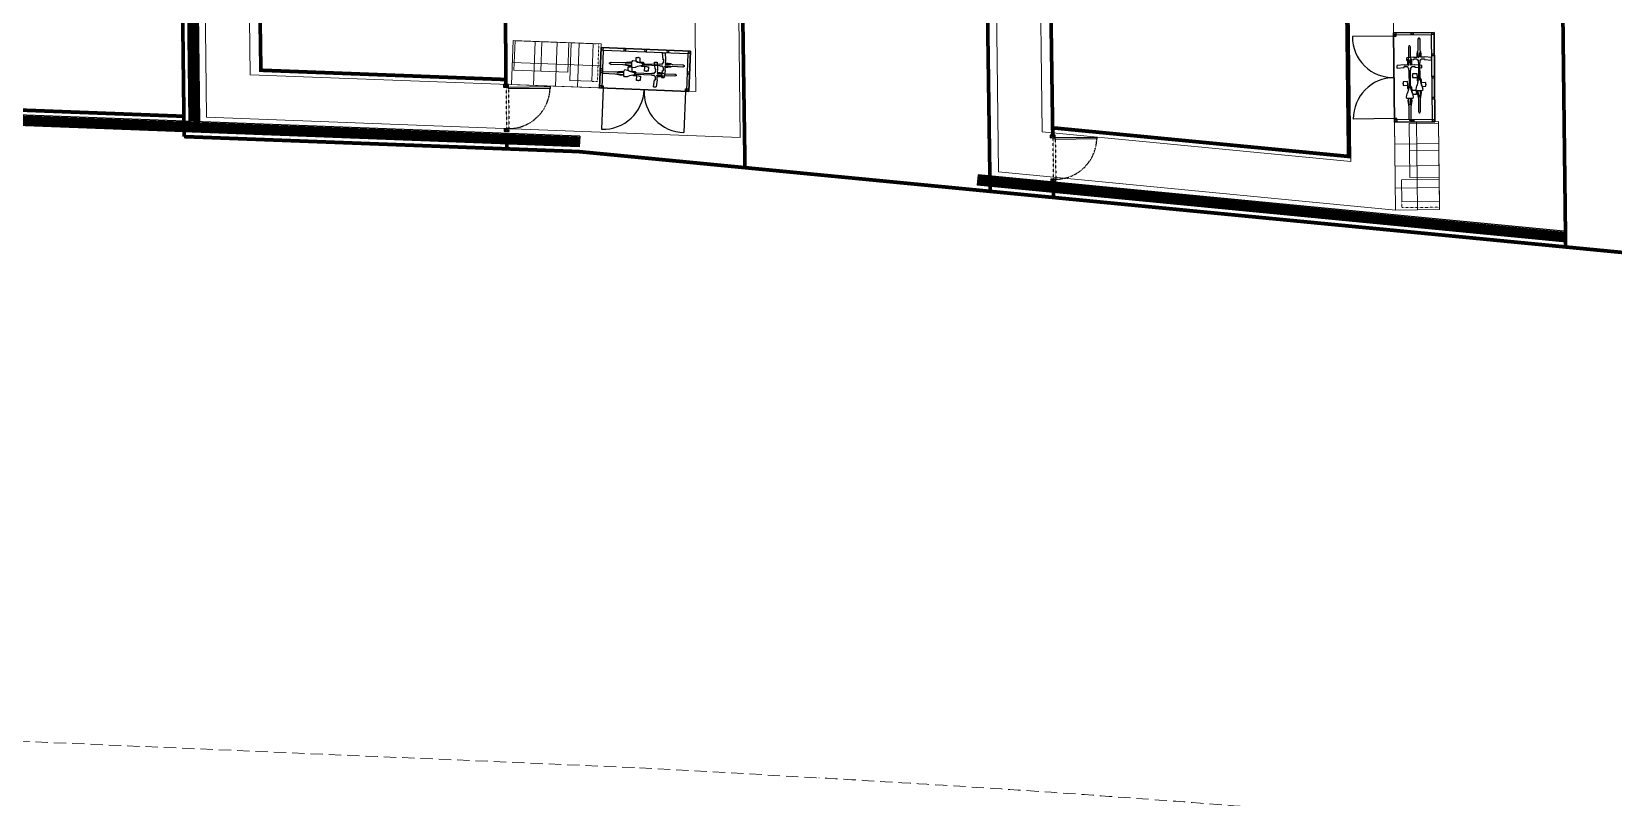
# Model space of a CAD drawing. Extents: x 287880777 to 288144713, y 62793326 to 63089570.
# Drawn here: x 288053418 to 288085748, y 62963739 to 62979388 of the extents above; entities that cross this region are included whole.
import ezdxf

# ---------------------------------------------------------------- set-up
doc = ezdxf.new("R2010")
doc.units = 0
for name, pattern in [('Dash', [6.349999999999998, 3.174999999999999, -3.174999999999999]), ('DASHED', [1.4, 0.7, -0.7]), ('XREF - NORTHERN HIGHWAY DESIGN$0$DASHED2', [0.375, 0.25, -0.125])]:
    doc.linetypes.add(name, pattern=pattern)
for name, color, linetype in [('EXP - PEN 1', 1, 'Continuous'), ('NAR DETAIL', 2, 'Continuous'), ('NAR EXTERNAL WALLS', 2, 'Continuous')]:
    doc.layers.add(name, color=color, linetype=linetype)
for name, color, linetype, lineweight in [('NAR BIN STORAGE', 2, 'Continuous', 0), ('NAR CBF', 34, 'FENCELINE2', 0), ('NAR PATHS', 3, 'Continuous', 0)]:
    doc.layers.add(name, color=color, linetype=linetype, lineweight=lineweight)
for name, color, linetype, true_color in [('NAR EV CHARGING POINT', 3, 'Continuous', 0x00ff00), ('NAR HIT AND MISS', 30, 'DASHED', 0xeb7500), ('RL-Fittings', 252, 'Continuous', 0x8f8f8e)]:
    doc.layers.add(name, color=color, linetype=linetype, true_color=true_color)
doc.layers.add('NAR Retaining Wall', color=222, linetype='Continuous', lineweight=13, true_color=0xcc0099)
doc.layers.add('XREF - NORTHERN HIGHWAY DESIGN$0$EXP - HIGHWAY CREASE', color=3, linetype='XREF - NORTHERN HIGHWAY DESIGN$0$DASHED2', lineweight=18, transparency=0.25)
doc.linetypes.add('FENCELINE2', pattern='A,0.25,-0.1,[132,ltypeshp.shx,S=0.1,R=0,X=-0.1,Y=0],-0.1,1', length=1.45)

# ---------------------------------------------------------------- blocks, each defined once
blk = doc.blocks.new('XREF - NORTHERN HIGHWAY DESIGN')
at = {"layer": 'XREF - NORTHERN HIGHWAY DESIGN$0$EXP - HIGHWAY CREASE'}
blk.add_lwpolyline([(585.410540582814, 230.2733066116474), (602.8741239337959, 229.7483881561847), (620.8376300248639, 228.9772508158634), (624.5007021400878, 228.772217800087, -0.0070710650546123), (635.3552123993632, 228.0105421250141, -0.0070710650546123)], format="xyb", dxfattribs=at)
blk = doc.blocks.new('A$Cfbc31330')
at = {"layer": 'RL-Fittings', "ltscale": 0.8590240837743836}
for p, q in [((0.5092020391020924, 0.3389343257294968), (0.5258788576466032, 0.3639920561836334)), ((0.5258788576466032, 0.3639920561836334), (0.5843229195452296, 0.3556896107329521)), ((0.6009605048457161, 0.4308366466648295), (0.6343533751787618, 0.4308628021681216)), ((0.6010258935857565, 0.3473544708831469), (0.6009605048457161, 0.4308366466648295)), ((0.6343468362465501, 0.4392110197222792), (0.651043271413073, 0.4392240974702873)), ((0.6343533751787618, 0.4308628021681216), (0.6343468362465501, 0.4392110197222792)), ((0.651043271413073, 0.4392240974702873), (0.6510498103452848, 0.4308758799161297)), ((0.6510498103452848, 0.4308758799161297), (0.6844426806201227, 0.4309020354194218)), ((0.6844426806201227, 0.4309020354194218), (0.6845211471081712, 0.3307234244712163)), ((1.19375346112065, 0.5608694076727261), (1.252190984145272, 0.5609151797762025)), ((1.210574134893249, 0.4022663514479064), (1.19375346112065, 0.5608694076727261)), ((1.227270570001564, 0.4022794292031904), (1.210574134893249, 0.4022663514479064)), ((1.227155289729125, 0.3311484511577873), (1.227270570001564, 0.4022794292031904)), ((1.252190984145272, 0.5609151797762025), (1.269011657917872, 0.4023121235441068)), ((1.264840818534139, 0.398134745315474), (1.260548160003963, 0.3311746066610794)), ((1.269011657917872, 0.4023121235441068), (1.260669979208614, 0.3939573670868412)), ((0, 0.2884461490102694), (0.0333797925850377, 0.3051687396655325)), ((1.30777480081e-05, 0.2717497138510225), (0, 0.2884461490102694)), ((0.0334190258290619, 0.2550794342023437), (1.30777480081e-05, 0.2717497138510225)), ((0.0333797925850377, 0.3051687396655325), (0.3005227550747804, 0.3053779835609021)), ((0.3005619883188046, 0.2552886780831614), (0.0334190258290619, 0.2550794342023437)), ((0.3005227550747804, 0.3053779835609021), (0.3088709727162495, 0.3053845224640099)), ((0.3089102059020661, 0.2552952169935452), (0.3005619883188046, 0.2552886780831614)), ((0.3088709727162495, 0.3053845224640099), (0.4591192724765279, 0.330546874924039)), ((0.4591977389645763, 0.2303682639758335), (0.3089102059020661, 0.2552952169935452)), ((0.4674805678077974, 0.3138569786169683), (0.350618599448353, 0.2970689992653206)), ((0.350618599448353, 0.2970689992653206), (0.5008799770148471, 0.3055349165078951)), ((0.4675328787998297, 0.2470712379872566), (0.3506447549443692, 0.2636761288958951)), ((0.3506447549443692, 0.2636761288958951), (0.5009192102588714, 0.255445611095638)), ((0.4591192724765279, 0.330546874924039), (0.4841704641003162, 0.3222182739191339)), ((0.4842358528403566, 0.2387360981811071), (0.4591977389645763, 0.2303682639758335)), ((0.5008799770148471, 0.3055349165078951), (0.4674805678077974, 0.3138569786169683)), ((0.5009192102588714, 0.255445611095638), (0.4675328787998297, 0.2470712379872566)), ((0.4841704641003162, 0.3222182739191339), (0.5092085779760965, 0.3305861081171315)), ((0.5092870444059372, 0.2304074971689261), (0.4842358528403566, 0.2387360981811071)), ((0.5008668992668391, 0.322231351667142), (0.5009322879486718, 0.2387491758781834)), ((0.5092085779760965, 0.3305861081171315), (0.5092020391020924, 0.3389343257294968)), ((0.5092935833381489, 0.2220592796147685), (0.5092870444059372, 0.2304074971689261)), ((0.5260096350684762, 0.1970277046129922), (0.5092935833381489, 0.2220592796147685)), ((0.5844406192773022, 0.205421694307006), (0.5260096350684762, 0.1970277046129922)), ((0.5843229195452296, 0.3556896107329521), (0.6010258935857565, 0.3473544708831469)), ((0.6011305155116135, 0.2137829896091716), (0.5844406192773022, 0.205421694307006)), ((0.6010258935857565, 0.3473544708831469), (0.6344318416086026, 0.3306841912199161)), ((0.6344318416086026, 0.3306841912199161), (0.6010258935857565, 0.3473544708831469)), ((0.634510308096651, 0.2305055802789866), (0.6011305155116135, 0.2137829896091716)), ((0.6344318416086026, 0.3306841912199161), (0.7095788776059635, 0.3140466059121536)), ((0.7095788776059635, 0.3140466059121536), (0.6344318416086026, 0.3306841912199161)), ((0.7096311885397882, 0.2472608652824419), (0.634510308096651, 0.2305055802789866)), ((0.6845211471081712, 0.3307234244712163), (0.7596551052993163, 0.3307822743154247)), ((0.7095788776059635, 0.3140466059121536), (0.7429782867548056, 0.3057245438030804)), ((0.7429782867548056, 0.3057245438030804), (0.7095788776059635, 0.3140466059121536)), ((0.7430175199988299, 0.2556352383253397), (0.7096311885397882, 0.2472608652824419)), ((0.726327623706311, 0.247273943037726), (0.7179794061230496, 0.2472674041855498)), ((0.7263407014543191, 0.2305775078639272), (0.726327623706311, 0.247273943037726)), ((0.8014746596454642, 0.2306363577154116), (0.7263407014543191, 0.2305775078639272)), ((0.7429782867548056, 0.3057245438030804), (0.7596877996693366, 0.2890411863991176)), ((0.7596877996693366, 0.2890411863991176), (0.7429782867548056, 0.3057245438030804)), ((0.7597008774173446, 0.2723447512398707), (0.7430175199988299, 0.2556352383253397)), ((0.7596551052993163, 0.3307822743154247), (0.7596681830473245, 0.3140858391561778)), ((0.7596681830473245, 0.3140858391561778), (0.7763646182138473, 0.3140989169041859)), ((0.7596877996693366, 0.2890411863991176), (0.7596943385433406, 0.28069296884496)), ((0.7596943385433406, 0.28069296884496), (0.7596877996693366, 0.2890411863991176)), ((0.7764169292058796, 0.2473131762817502), (0.7597204940393567, 0.2473000985337421)), ((0.7597204940393567, 0.2473000985337421), (0.7597270329133607, 0.2389518809213769)), ((0.7597270329133607, 0.2389518809213769), (0.8515574262710288, 0.2390238085208693)), ((0.7763646182138473, 0.3140989169041859), (0.7763776959618554, 0.2974024817522149)), ((0.7763776959618554, 0.2974024817522149), (1.143699269392527, 0.2976901920919772)), ((1.143725424888543, 0.2642973218316911), (0.7764038514578715, 0.2640096114264452)), ((0.7764038514578715, 0.2640096114264452), (0.7764169292058796, 0.2473131762817502)), ((0.8015531261335127, 0.1304577467744821), (0.8014746596454642, 0.2306363577154116)), ((0.8349459964665584, 0.1304839022704982), (0.8015531261335127, 0.1304577467744821)), ((0.8349525353405624, 0.1221356847163406), (0.8349459964665584, 0.1304839022704982)), ((0.8516489704488776, 0.1221487624206929), (0.8349525353405624, 0.1221356847163406)), ((0.8515574262710288, 0.2390238085208693), (0.8515639651450329, 0.2306755909667117)), ((0.8515639651450329, 0.2306755909667117), (0.8849568354780785, 0.2307017464700038)), ((0.8850353019079193, 0.1305231355145224), (0.8516424316330812, 0.1304969800257822)), ((0.8516424316330812, 0.1304969800257822), (0.8516489704488776, 0.1221487624206929)), ((0.8849568354780785, 0.2307017464700038), (0.8850353019079193, 0.1305231355145224)), ((1.143699269392527, 0.2976901920919772), (1.152040948159992, 0.3060449485928984)), ((1.152080181345809, 0.2559556431224337), (1.143725424888543, 0.2642973218316911)), ((1.152040948159992, 0.3060449485928984), (1.202130253601353, 0.3060841817932669)), ((1.202169486845377, 0.2559948763155262), (1.152080181345809, 0.2559556431224337)), ((1.194020704890135, 0.0013677013557754), (1.210592901450581, 0.1599969130766112)), ((1.194192770868539, 0), (1.252630293951369, 4.57721471321e-05)), ((1.202117175853345, 0.3227806169525138), (1.227155289729125, 0.3311484511577873)), ((1.202130253601353, 0.3060841817932669), (1.202117175853345, 0.3227806169525138)), ((1.202182564593385, 0.239298441214487), (1.202169486845377, 0.2559948763155262)), ((1.227233756158966, 0.2309698402095819), (1.202182564593385, 0.239298441214487)), ((1.210592901450581, 0.1599969130766112), (1.227289336617104, 0.1600099908246193)), ((1.227289336617104, 0.1600099908246193), (1.227233756158966, 0.2309698402095819)), ((1.269030424475204, 0.1600426851728116), (1.252458227914758, 0.0014134734519757)), ((1.260548160003963, 0.3311746066610794), (1.327333900670055, 0.3312269176531117)), ((1.268909455335233, 0.3144847103467327), (1.26057431549998, 0.2977817363425856)), ((1.26057431549998, 0.2977817363425856), (1.352404708857648, 0.2978536639348022)), ((1.260600470995996, 0.2643888660240918), (1.352430864353664, 0.2644607936163084)), ((1.268961766327265, 0.2476989697679528), (1.260600470995996, 0.2643888660240918)), ((1.327412367158103, 0.2310483067049063), (1.260626626492012, 0.230995995712874)), ((1.260626626492012, 0.230995995712874), (1.260675668017938, 0.168384363882069)), ((1.260675668017938, 0.168384363882069), (1.269030424475204, 0.1600426851728116)), ((1.385784501442685, 0.3145762545973412), (1.268909455335233, 0.3144847103467327)), ((1.385836812434718, 0.2477905139603536), (1.268961766327265, 0.2476989697679528)), ((1.327333900670055, 0.3312269176531117), (1.394126180151943, 0.3229310110473307)), ((1.394191568891983, 0.2394488352583721), (1.327412367158103, 0.2310483067049063)), ((1.352404708857648, 0.2978536639348022), (1.385791040316689, 0.3062280369922519)), ((1.352430864353664, 0.2644607936163084), (1.385830273560713, 0.2561387315145112)), ((1.394126180151943, 0.3229310110473307), (1.394132719025947, 0.3145827934422414)), ((1.394132719025947, 0.3145827934422414), (1.427532128174789, 0.3062607313404442)), ((1.427571361477021, 0.2561714259136352), (1.394185030017979, 0.2477970528052538)), ((1.394185030017979, 0.2477970528052538), (1.394191568891983, 0.2394488352583721)), ((1.427532128174789, 0.3062607313404442), (1.669630437972955, 0.3064503586865612)), ((1.669669671216979, 0.2563610532088205), (1.427571361477021, 0.2561714259136352)), ((1.669630437972955, 0.3064503586865612), (1.698055825312621, 0.2922654849026003)), ((1.698072802624665, 0.2705904388058116), (1.669669671216979, 0.2563610532088205)), ((1.698055825312621, 0.2922654849026003), (1.698072802624665, 0.2705904388058116))]:
    blk.add_line(p, q, dxfattribs=at)

msp = doc.modelspace()

# ---------------------------------------------------------------- linework, layer by layer
at = {"layer": 'NAR BIN STORAGE'}
for points in [[(288063847.8916118, 62979181.69206834), (288063825.1434659, 62978582.12345523), (288063275.5389038, 62978602.97592228), (288063298.2870497, 62979202.54453538)], [(288064397.4961738, 62979160.8396013), (288064374.7480279, 62978561.27098819), (288063825.1434659, 62978582.12345523), (288063847.8916118, 62979181.69206834)], [(288064897.1366848, 62979141.88281308), (288064867.9432308, 62978372.43642621), (288064418.266771, 62978389.4975356), (288064447.4602249, 62979158.94392247)], [(288082180.6969022, 62976964.84275475), (288081580.7307877, 62976958.46612597), (288081574.8855447, 62977508.43506432), (288082174.8516592, 62977514.81169309)], [(288082186.5421453, 62976414.87381641), (288081586.5760308, 62976408.49718765), (288081580.7307877, 62976958.46612597), (288082180.6969022, 62976964.84275475)], [(288082191.8560026, 62975914.90205429), (288081421.8994889, 62975906.71871404), (288081417.1170173, 62976356.69329995), (288082187.073531, 62976364.8766402)]]:
    msp.add_lwpolyline(points, close=True, dxfattribs=at)
at = {"layer": 'NAR BIN STORAGE', "linetype": 'Dash', "ltscale": 0.025}
for points in [[(288064867.9432308, 62978372.43642621), (288064982.8605484, 62978368.07636492), (288065012.0540023, 62979137.5227518), (288064897.1366848, 62979141.88281308)], [(288081421.8994889, 62975906.71871404), (288081423.1216761, 62975791.72520873), (288082193.0781898, 62975799.908549), (288082191.8560026, 62975914.90205429)]]:
    msp.add_lwpolyline(points, dxfattribs=at)
at = {"layer": 'NAR CBF', "ltscale": 1200, "transparency": 33554687, "const_width": 75}
for points in [[(288084632.605496, 62986672.54673384), (288084772.7508742, 62974987.22501793), (288095668.1048496, 62973934.394889), (288102011.5839342, 62973070.19062821), (288102665.5379831, 62979028.47741594), (288097972.3158313, 62989132.85444523)], [(288067853.7616124, 62986471.33027103), (288067999.0723483, 62976608.08416253)], [(288055982.7601105, 62985589.17021173), (288056434.9459358, 62985595.3212315), (288056535.1230789, 62977242.55107715)], [(288063128.5174361, 62977307.61869839), (288063133.0171666, 62976992.22133372)], [(288074302.9980872, 62976320.83018879), (288074307.6880034, 62975998.47564054)]]:
    msp.add_lwpolyline(points, dxfattribs=at)
at = {"layer": 'NAR CBF', "linetype": 'DASHED', "ltscale": 500, "transparency": 33554687, "const_width": 75}
for points in [[(288072874.0311758, 62985478.38121724), (288073008.5907098, 62976124.00885169)], [(288074320.4053343, 62977418.83773211), (288080336.1918896, 62976837.52561056), (288080231.0145403, 62985607.21296058)], [(288058002.5950747, 62985300.47117454), (288058103.6062284, 62978599.05957128), (288063115.7740696, 62978408.89363756)], [(288074184.2442109, 62984483.20458544), (288074289.178059, 62977270.72966072)], [(288063094.6082804, 62980641.64249083), (288063114.0612172, 62978305.26837884)]]:
    msp.add_lwpolyline(points, dxfattribs=at)
at = {"layer": 'NAR DETAIL', "ltscale": 0.5}
for points in [[(288082099.4951228, 62977547.88673845), (288081274.5305173, 62977540.24477327), (288081257.625564, 62979365.16647638), (288082082.5901696, 62979372.80844156), (288082099.4951228, 62977547.88673845)], [(288065059.1745351, 62979060.68099633), (288065027.8958346, 62978236.27415323), (288066851.5836995, 62978167.08187624), (288066882.8624001, 62978991.48871933), (288065059.1745351, 62979060.68099633)]]:
    msp.add_lwpolyline(points, dxfattribs=at)
for points in [[(288081274.5305173, 62977540.24477327), (288082099.4951228, 62977547.88673845), (288082082.5901696, 62979372.80844156), (288081257.625564, 62979365.16647638)], [(288065027.8958346, 62978236.27415323), (288065059.1745351, 62979060.68099633), (288066882.8624001, 62978991.48871933), (288066851.5836995, 62978167.08187624)]]:
    msp.add_lwpolyline(points, close=True, dxfattribs=at)
at = {"layer": 'NAR DETAIL', "flags": 128}
for points in [[(288063064.6644338, 62978254.67235338), (288063164.6572427, 62978255.87159552), (288063164.0576216, 62978305.8679999), (288063064.0648128, 62978304.66875777)], [(288063164.6572427, 62978255.87159552), (288064014.5961177, 62978266.06515362), (288064015.0518297, 62978228.06788625), (288063165.1129547, 62978217.87432816)], [(288063075.4576131, 62977354.73707387), (288063175.4504219, 62977355.936316), (288063174.8508008, 62977405.93272044), (288063074.857992, 62977404.73347831)], [(288074239.9107199, 62977220.00758179), (288074339.900138, 62977221.4623216), (288074339.1727681, 62977271.45703062), (288074239.18335, 62977270.0022908)], [(288074339.900138, 62977221.4623216), (288075189.8101918, 62977233.82760997), (288075190.362993, 62977195.83163107), (288074340.4529391, 62977183.46634272)], [(288074253.0033781, 62976320.10281887), (288074352.9927963, 62976321.55755868), (288074352.2654264, 62976371.55226775), (288074252.2760082, 62976370.09752794)]]:
    msp.add_lwpolyline(points, close=True, dxfattribs=at)
for points in [[(288063164.6572427, 62978255.87159552), (288063064.0648128, 62978304.66875777)], [(288063164.0576216, 62978305.8679999), (288063064.6644338, 62978254.67235338)], [(288063175.4504219, 62977355.936316), (288063074.857992, 62977404.73347831)], [(288063174.8508008, 62977405.93272044), (288063075.4576131, 62977354.73707387)], [(288074339.900138, 62977221.4623216), (288074239.18335, 62977270.0022908)], [(288074339.1727681, 62977271.45703062), (288074239.9107199, 62977220.00758179)], [(288074352.9927963, 62976321.55755868), (288074252.2760082, 62976370.09752794)], [(288074352.2654264, 62976371.55226775), (288074253.0033781, 62976320.10281887)]]:
    msp.add_lwpolyline(points, dxfattribs=at)
at = {"layer": 'NAR DETAIL', "linetype": 'DASHED', "ltscale": 0.005, "flags": 128}
for points in [[(288063164.6572427, 62978255.87159552), (288063174.8508008, 62977405.93272046), (288063130.853965, 62977405.40505392), (288063120.6604068, 62978255.34392898)], [(288074339.900138, 62977221.4623216), (288074352.2654264, 62976371.55226778), (288074308.2700825, 62976370.91218225), (288074295.904794, 62977220.82223608)]]:
    msp.add_lwpolyline(points, close=True, dxfattribs=at)
at = {"layer": 'NAR DETAIL', "linetype": 'DASHED', "ltscale": 0.2}
for centre, radius, start, end in [((288063164.6572427, 62978255.87159552), 849.9999999788448, 270.6871315993015, 358.2672571120132), ((288074339.900138, 62977221.4623216), 849.9999999788446, 270.8335339183367, 358.4136594288438)]:
    msp.add_arc(centre, radius, start, end, dxfattribs=at)
at = {"layer": 'NAR EXTERNAL WALLS'}
for points in [[(288055978.4756065, 62985904.14107232), (288056746.1395867, 62985914.58349678), (288056846.5068207, 62977545.96355279)], [(288055981.3999505, 62985689.16096113), (288056533.7375711, 62985696.67433159), (288056631.3934744, 62977554.12513708)], [(288064612.5902151, 62977035.78947771), (288064606.3278646, 62977036.39461558), (288047889.307164, 62977670.65267539), (288047866.4583343, 62979598.80698716)], [(288064620.7555587, 62977251.00190803), (288048101.8682218, 62977877.74261861), (288048081.4432402, 62979601.3545807)], [(288064620.7555587, 62977251.00190803), (288064612.5902151, 62977035.78947771)], [(288072761.9851198, 62976464.30587341), (288072741.3057547, 62976250.30268684)], [(288084803.0485486, 62975300.76457032), (288072761.9851198, 62976464.30587341)], [(288084782.3691835, 62975086.76138376), (288072741.3057547, 62976250.30268684)]]:
    msp.add_lwpolyline(points, dxfattribs=at)
at = {"layer": 'NAR HIT AND MISS', "linetype": 'DASHED', "ltscale": 500, "transparency": 33554687, "const_width": 75}
for points in [[(288056530.1400175, 62977658.03872936), (288048200.73383, 62977974.06352245), (288048200.73383, 62977974.06352245)], [(288084772.7508742, 62974987.22501791), (288064599.6173093, 62976936.57727024), (288056535.1230789, 62977242.55107715)]]:
    msp.add_lwpolyline(points, dxfattribs=at)
at = {"layer": 'NAR PATHS'}
for points in [[(288072936.4175667, 62996953.74615689), (288073181.4344343, 62976524.23981506), (288081293.6604037, 62975740.34642963), (288081192.8904476, 62984831.19237684)], [(288080292.954826, 62984820.39655326), (288080382.6064883, 62976732.57472271), (288074071.6866613, 62977342.40589939), (288073836.3550849, 62996964.35267553)], [(288066920.4162728, 62984660.00694517), (288066992.4481106, 62978161.73736003), (288057885.0529958, 62978507.27971827), (288057665.9777792, 62996773.77121319)], [(288056894.3270395, 62986066.6131469), (288056995.3851619, 62977640.38693075), (288067902.8697664, 62977226.54763806), (288067820.3518944, 62984670.80276875)], [(288063678.866455, 62978287.45748143), (288063712.9886738, 62979186.81040115)], [(288064128.5429149, 62978270.39637204), (288064162.6651337, 62979169.74929177)], [(288064578.2193747, 62978253.33526263), (288064612.3415935, 62979152.68818237)], [(288065044.956944, 62978685.95061311), (288063246.2511045, 62978754.1950507)], [(288081743.6349896, 62975745.1289012), (288081724.5051032, 62977545.02724485)], [(288081279.3129889, 62977090.27018735), (288082179.2621608, 62977099.83513051)], [(288081284.0954605, 62976640.29560145), (288082184.0446323, 62976649.8605446)], [(288081288.8779321, 62976190.32101553), (288082188.8271039, 62976199.88595869)]]:
    msp.add_lwpolyline(points, dxfattribs=at)
for points in [[(288065062.0180534, 62979135.62707297), (288065027.8958346, 62978236.27415324), (288063229.1899951, 62978304.51859083), (288063263.3122139, 62979203.87151056)], [(288082193.6095755, 62975749.91137278), (288081293.6604037, 62975740.34642963), (288081274.5305173, 62977540.24477328), (288082174.4796892, 62977549.80971642)]]:
    msp.add_lwpolyline(points, close=True, dxfattribs=at)
at = {"layer": 'NAR Retaining Wall', "linetype": 'DASHED', "ltscale": 250, "const_width": 200}
for points in [[(288055979.9377785, 62985796.65101673), (288056639.9385788, 62985805.62891418), (288056738.9501475, 62977550.04434493)], [(288064616.6728869, 62977143.39569288), (288064613.5417117, 62977143.69826181), (288047995.5876929, 62977774.19764701), (288047973.9507872, 62979600.08078392)], [(288084792.7088661, 62975193.76297704), (288072751.6454372, 62976357.30428012)]]:
    msp.add_lwpolyline(points, dxfattribs=at)
at = {"layer": 'RL-Fittings', "ltscale": 0.8590240837743836}
for p, q in [((288081258.2739657, 62979295.17051668), (288080415.8021904, 62979287.36515295)), ((288065097.8306896, 62978233.62076711), (288065065.8869787, 62977391.71862602)), ((288066781.6350645, 62978169.73578936), (288066749.6913536, 62977327.83364828)), ((288081273.8822476, 62977610.22694349), (288080431.4104723, 62977602.42157975))]:
    msp.add_line(p, q, dxfattribs=at)
at = {"layer": 'RL-Fittings', "ltscale": 0.8590240837743836, "flags": 128}
for points in [[(288081273.8822551, 62977610.22590635), (288081274.5305173, 62977540.24477327), (288082099.4951228, 62977547.88673845), (288082082.5901696, 62979372.80844156), (288081257.625564, 62979365.16647638), (288081258.0887134, 62979315.16862149)], [(288065097.8296531, 62978233.62080433), (288065027.8958346, 62978236.27415323), (288065059.1745351, 62979060.68099633), (288066882.8624001, 62978991.48871933), (288066851.5836995, 62978167.08187624), (288066801.6196484, 62978168.97755506)], [(288081274.0675148, 62977590.2267644), (288082049.0341185, 62977597.42144392), (288082033.0554641, 62979322.34743726), (288081258.0887134, 62979315.16862149)], [(288065077.8440326, 62978234.37907586), (288065107.2429074, 62979008.82126639), (288066831.0026702, 62978943.42034703), (288066801.6196484, 62978168.97755503)]]:
    msp.add_lwpolyline(points, dxfattribs=at)
for points in [[(288065063.9813723, 62979055.4950233), (288065062.4648293, 62979015.52378244), (288065102.4360701, 62979014.00723938), (288065103.9526132, 62979053.97848025), (288065063.9813723, 62979055.4950233)], [(288081308.2718281, 62979295.63262895), (288081308.0865684, 62979315.6317709), (288081258.0887134, 62979315.16862149), (288081258.2739732, 62979295.16947955), (288081308.2718281, 62979295.63262895)], [(288081303.0404679, 62979320.58524146), (288081263.042184, 62979320.21472193), (288081262.6716645, 62979360.21300583), (288081302.6699484, 62979360.58352537), (288081303.0404679, 62979320.58524146)], [(288081653.9166504, 62979323.8355428), (288081613.9183666, 62979323.46502327), (288081613.547847, 62979363.46330718), (288081653.546131, 62979363.8338267), (288081653.9166504, 62979323.8355428)], [(288082078.0072186, 62979327.76405723), (288082038.0089347, 62979327.39353771), (288082037.6384152, 62979367.3918216), (288082077.636699, 62979367.76234113), (288082078.0072186, 62979327.76405723)], [(288065521.777847, 62979038.12583363), (288065520.261304, 62978998.15459277), (288065560.2325449, 62978996.6380497), (288065561.7490879, 62979036.60929058), (288065521.777847, 62979038.12583363)], [(288065949.595891, 62979021.89405123), (288065948.079348, 62978981.92281035), (288065988.0505889, 62978980.40626729), (288065989.5671319, 62979020.37750817), (288065949.595891, 62979021.89405123)], [(288066404.890737, 62979004.61977545), (288066403.374194, 62978964.64853458), (288066443.3454349, 62978963.13199153), (288066444.8619779, 62979003.1032324), (288066404.890737, 62979004.61977545)], [(288066837.7051862, 62978988.19842516), (288066836.1886431, 62978948.22718428), (288066876.159884, 62978946.71064123), (288066877.6764271, 62978986.6818821), (288066837.7051862, 62978988.19842516)], [(288082082.0192582, 62978894.65678222), (288082042.0209743, 62978894.2862627), (288082041.6504548, 62978934.2845466), (288082081.6487387, 62978934.65506612), (288082082.0192582, 62978894.65678222)], [(288065047.9018923, 62978631.69118482), (288065046.3853493, 62978591.71994396), (288065086.3565902, 62978590.20340089), (288065087.8731332, 62978630.17464177), (288065047.9018923, 62978631.69118482)], [(288066821.6257062, 62978564.39458668), (288066820.1091631, 62978524.4233458), (288066860.080404, 62978522.90680274), (288066861.5969471, 62978562.87804362), (288066821.6257062, 62978564.39458668)], [(288082086.2396834, 62978439.05390095), (288082046.2413995, 62978438.68338142), (288082045.8708799, 62978478.68166533), (288082085.8691638, 62978479.05218485), (288082086.2396834, 62978439.05390095)], [(288065034.5983506, 62978281.0522313), (288065033.0818076, 62978241.08099043), (288065073.0530484, 62978239.56444737), (288065074.5695914, 62978279.53568825), (288065034.5983506, 62978281.0522313)], [(288065079.7397115, 62978284.34312695), (288065099.7253319, 62978283.58485542), (288065097.8296531, 62978233.62080433), (288065077.8440326, 62978234.37907586), (288065079.7397115, 62978284.34312695)], [(288066783.5297068, 62978219.69987769), (288066803.5153272, 62978218.94160616), (288066801.6196484, 62978168.97755506), (288066781.634028, 62978169.73582659), (288066783.5297068, 62978219.69987769)], [(288066808.3221645, 62978213.75563316), (288066806.8056214, 62978173.78439228), (288066846.7768622, 62978172.26784923), (288066848.2934053, 62978212.2390901), (288066808.3221645, 62978213.75563316)], [(288082090.2054081, 62978010.94641142), (288082050.2071242, 62978010.5758919), (288082049.8366047, 62978050.5741758), (288082089.8348886, 62978050.94469532), (288082090.2054081, 62978010.94641142)], [(288081324.0653697, 62977590.6899138), (288081323.8801099, 62977610.68905575), (288081273.8822551, 62977610.22590635), (288081274.0675148, 62977590.2267644), (288081324.0653697, 62977590.6899138)], [(288081319.4822717, 62977545.66139322), (288081279.4839878, 62977545.2908737), (288081279.1134683, 62977585.2891576), (288081319.1117522, 62977585.65967712), (288081319.4822717, 62977545.66139322)], [(288081670.3584543, 62977548.91169457), (288081630.3601704, 62977548.54117504), (288081629.9896508, 62977588.53945895), (288081669.9879348, 62977588.90997847), (288081670.3584543, 62977548.91169457)], [(288082094.4490224, 62977552.84020899), (288082054.4507385, 62977552.46968947), (288082054.080219, 62977592.46797337), (288082094.0785029, 62977592.83849289), (288082094.4490224, 62977552.84020899)]]:
    msp.add_lwpolyline(points, close=True, dxfattribs=at)
at = {"layer": 'RL-Fittings', "ltscale": 0.8590240837743836}
for centre, radius, start, end in [((288081236.4018049, 62979272.88829477), 820.7273034507728, 178.989303715426, 272.0721846957445), ((288081279.9154112, 62977604.30350262), 848.5070258806674, 90.93441129531568, 180.12707790612), ((288065092.0825652, 62978239.82119306), 848.5070258806674, 268.2308501563705, 357.4235186464783), ((288066758.7352325, 62978148.51112139), 820.7273034507728, 176.2857449374501, 269.3686250257461)]:
    msp.add_arc(centre, radius, start, end, dxfattribs=at)

# ---------------------------------------------------------------- block references
at = {"layer": 'EXP - PEN 1', "xscale": 1000, "yscale": 1000, "zscale": 1000}
msp.add_blockref('XREF - NORTHERN HIGHWAY DESIGN', (287445006.2371518, 62735365.81857865), dxfattribs=at)
at = {"layer": 'NAR EV CHARGING POINT', "ltscale": 0.5, "yscale": 900.0000000000001}
for p, xscale, zscale, rotation in [((288081340.9396311, 62977567.48413222), -900.0000000000001, 900, 270.5307377165726), ((288081534.9883497, 62977725.96465211), -900.0000000000001, 900, 270.5307377165726), ((288065057.0270019, 62978301.87543492), 900.0000000000001, 900.0000000000001, 357.8271913218255), ((288065221.0030275, 62978491.30310832), 900.0000000000001, 900.0000000000001, 357.8271913218255)]:
    msp.add_blockref('A$Cfbc31330', p, dxfattribs=dict(at, xscale=xscale, zscale=zscale, rotation=rotation))

doc.saveas('drawing.dxf')
